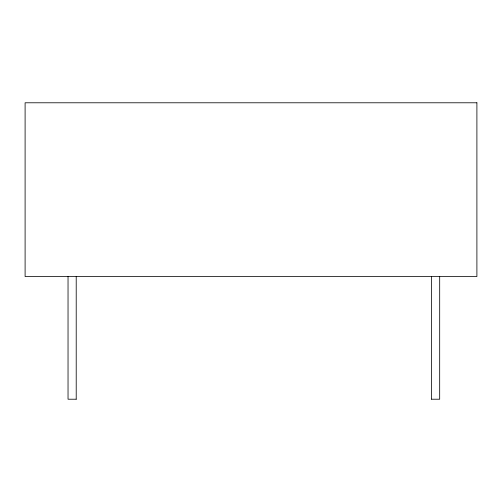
<?xml version="1.0" encoding="UTF-8"?>
<svg xmlns="http://www.w3.org/2000/svg" width="502" height="502" viewBox="0 0 502 502"><rect width="100%" height="100%" fill="white"/><g stroke="black" fill="none" stroke-linecap="round" stroke-linejoin="round"><path stroke-width="0.75" d="M76.197 399.216L68.04 399.216L68.034 276.552M431.525 399.216L439.683 399.216L439.696 276.552M431.513 276.552L431.513 399.216M76.21 276.552L76.21 399.216M476.9 102.784L25.1 102.784L25.1 276.552L476.9 276.552L476.9 102.784"/></g></svg>
